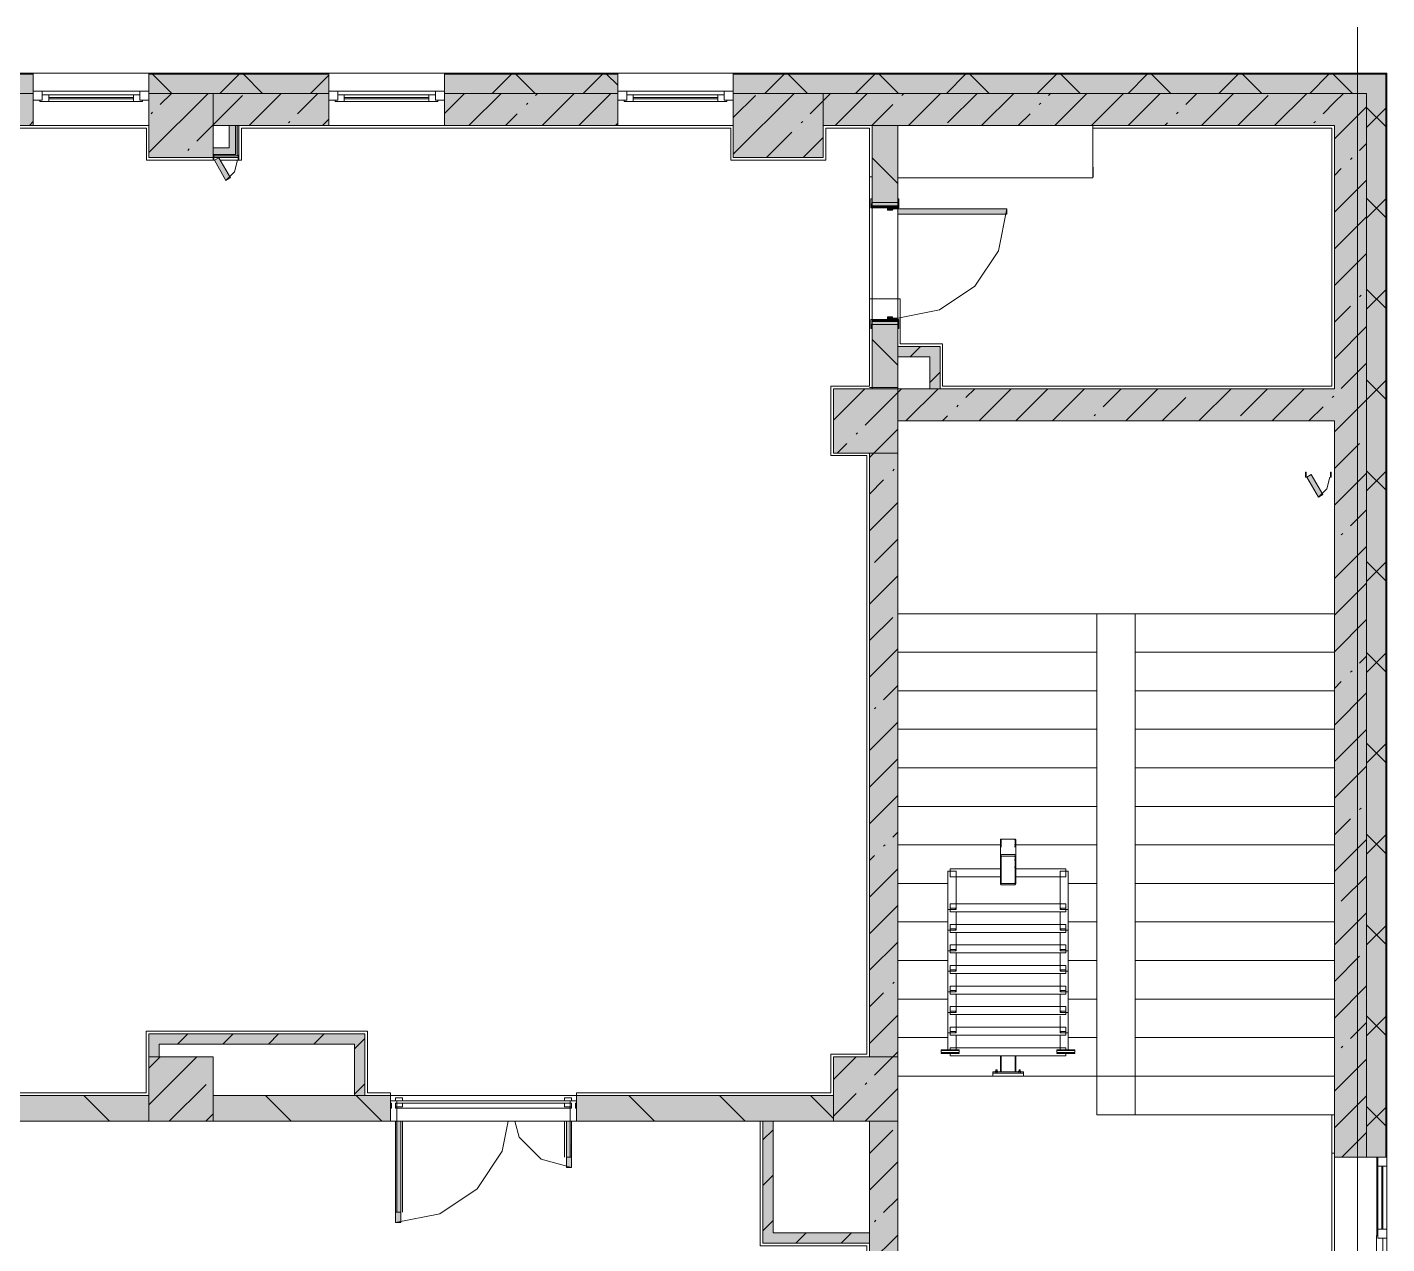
# Model space of a CAD drawing. Header units: millimetres. Extents: x -3817 to 677485, y -22715 to 103890.
# Drawn here: x 21433.9 to 21517.3, y -19505.9 to -19431.3 of the extents above; entities that cross this region are included whole.
import ezdxf

# ---------------------------------------------------------------- set-up
doc = ezdxf.new("R2010")
doc.units = ezdxf.units.MM
doc.layers.add('PDF _Геометрия', color=7, linetype='Continuous', true_color=0x1d1d1d)
doc.layers.add('PDF _Сплошная заливка', color=7, linetype='Continuous', true_color=0xffffff)

msp = doc.modelspace()

# ---------------------------------------------------------------- hatches: boundary and pattern name
at = {"layer": 'PDF _Сплошная заливка', "transparency": 33554559}
h = msp.add_hatch(color=256, dxfattribs=at)
h.paths.add_polyline_path([(21517.206, -19435.375), (21517.206, -19434.194), (21477.209, -19434.194), (21477.209, -19435.375), (21516.025, -19435.375)], flags=0)
h.paths.add_polyline_path([(21452.408, -19435.375), (21452.408, -19434.194), (21441.385, -19434.194), (21441.414, -19435.375), (21448.754, -19435.375)], flags=0)
h.paths.add_polyline_path([(21459.495, -19435.375), (21470.122, -19435.375), (21470.122, -19434.194), (21459.495, -19434.194)], flags=0)
h.paths.add_polyline_path([(21389.812, -19435.375), (21389.812, -19434.194), (21379.576, -19434.194), (21379.576, -19435.375)], flags=0)
h.paths.add_polyline_path([(21361.306, -19435.375), (21372.49, -19435.375), (21372.49, -19434.194), (21361.306, -19434.194)], flags=0)
h.paths.add_polyline_path([(21355.164, -19435.375), (21355.164, -19434.194), (21345.716, -19434.194), (21345.716, -19435.375)], flags=0)
h.paths.add_polyline_path([(21396.898, -19435.375), (21407.131, -19435.375), (21407.131, -19434.194), (21396.898, -19434.194), (21396.898, -19434.688)], flags=0)
h.paths.add_polyline_path([(21265.876, -19435.375), (21265.876, -19434.194), (21265.718, -19434.194), (21265.718, -19435.375)], flags=0)
h.paths.add_polyline_path([(21425.24, -19435.375), (21434.299, -19435.375), (21434.299, -19434.194), (21425.24, -19434.194)], flags=0)
h.paths.add_polyline_path([(21327.606, -19435.375), (21327.606, -19434.194), (21291.859, -19434.194), (21291.859, -19435.375), (21324.85, -19435.375)], flags=0)
h = msp.add_hatch(color=256, dxfattribs=at)
h.paths.add_polyline_path([(21446.897, -19437.343), (21452.408, -19437.343), (21452.408, -19435.375), (21445.322, -19435.375), (21445.322, -19437.343), (21446.798, -19437.343)], flags=0)
h.paths.add_polyline_path([(21434.299, -19437.343), (21434.299, -19435.375), (21425.24, -19435.375), (21425.24, -19437.343), (21434.073, -19437.343)], flags=0)
h.paths.add_polyline_path([(21484.215, -19437.343), (21484.215, -19435.375), (21482.719, -19435.375), (21482.719, -19437.343)], flags=0)
h.paths.add_polyline_path([(21463.435, -19437.343), (21470.122, -19437.343), (21470.122, -19435.375), (21459.495, -19435.375), (21459.495, -19437.343)], flags=0)
h.paths.add_polyline_path([(21345.716, -19437.343), (21355.164, -19437.343), (21355.164, -19435.375), (21345.716, -19435.375)], flags=0)
h.paths.add_polyline_path([(21389.812, -19437.343), (21389.812, -19435.375), (21379.576, -19435.375), (21379.576, -19437.343)], flags=0)
h.paths.add_polyline_path([(21398.67, -19437.343), (21400.044, -19437.343), (21400.044, -19435.375), (21396.898, -19435.375), (21396.898, -19437.343), (21398.572, -19437.343)], flags=0)
h.paths.add_polyline_path([(21372.49, -19437.343), (21372.49, -19435.375), (21367.132, -19435.375), (21367.132, -19437.343)], flags=0)
h.paths.add_polyline_path([(21406.544, -19437.343), (21407.131, -19437.343), (21407.131, -19435.375), (21405.556, -19435.375), (21405.556, -19437.343)], flags=0)
h.paths.add_polyline_path([(21327.606, -19437.343), (21327.606, -19435.375), (21324.85, -19435.375), (21324.85, -19437.343), (21327.567, -19437.343)], flags=0)
for points in [[(21485.457, -19437.343), (21514.056, -19437.343), (21514.056, -19435.375), (21484.215, -19435.375), (21484.215, -19437.343)], [(21446.7, -19439.115), (21446.798, -19439.09), (21446.798, -19437.343), (21446.7, -19437.343), (21446.7, -19439.09)], [(21489.254, -19451.516), (21489.884, -19451.516), (21489.884, -19450.886), (21487.285, -19450.886), (21487.285, -19451.516)], [(21514.056, -19455.453), (21514.056, -19453.485), (21487.285, -19453.485), (21487.285, -19455.453), (21507.478, -19455.453)], [(21454.613, -19493.641), (21454.613, -19493.011), (21442.011, -19493.011), (21442.011, -19493.641), (21453.983, -19493.641)], [(21453.983, -19496.79), (21454.613, -19496.79), (21454.613, -19493.641), (21453.983, -19493.641), (21453.983, -19496.321)]]:
    msp.add_hatch(color=256, dxfattribs=at).paths.add_polyline_path(points)
h = msp.add_hatch(color=256, dxfattribs=at)
h.paths.add_polyline_path([(21516.025, -19605.841), (21517.206, -19605.841), (21517.206, -19543.245), (21516.025, -19543.245), (21516.025, -19604.66)], flags=0)
h.paths.add_polyline_path([(21517.206, -19533.796), (21517.206, -19518.679), (21516.025, -19518.679), (21516.025, -19533.796)], flags=0)
h.paths.add_polyline_path([(21517.206, -19500.57), (21517.206, -19435.375), (21516.025, -19435.375), (21516.025, -19500.57)], flags=0)
at = {"layer": 'PDF _Сплошная заливка', "true_color": 0xe7e7e7, "transparency": 33554559}
msp.add_hatch(color=254, dxfattribs=at).paths.add_polyline_path([(21445.322, -19439.115), (21446.7, -19439.09), (21446.7, -19438.721), (21445.322, -19438.721), (21445.322, -19439.09)])
at = {"layer": 'PDF _Сплошная заливка', "true_color": 0xe2e2e2, "transparency": 33554559}
for points in [[(21492.797, -19442.776), (21493.978, -19442.776), (21493.978, -19442.461), (21487.285, -19442.461), (21487.285, -19442.776)], [(21466.975, -19501.199), (21467.29, -19501.199), (21467.211, -19498.365), (21466.975, -19498.365), (21466.975, -19500.727)]]:
    msp.add_hatch(color=254, dxfattribs=at).paths.add_polyline_path(points)
at = {"layer": 'PDF _Сплошная заливка', "transparency": 33554559}
h = msp.add_hatch(color=256, dxfattribs=at)
h.paths.add_polyline_path([(21485.553, -19522.144), (21487.285, -19522.144), (21487.285, -19518.837), (21485.553, -19518.837), (21485.553, -19521.986)], flags=0)
h.paths.add_polyline_path([(21486.892, -19507.42), (21487.285, -19507.42), (21487.285, -19498.365), (21485.553, -19498.365), (21485.553, -19507.42), (21486.656, -19507.42)], flags=0)
h.paths.add_polyline_path([(21485.648, -19494.428), (21487.285, -19494.428), (21487.285, -19457.421), (21485.553, -19457.421), (21485.553, -19494.428)], flags=0)
h = msp.add_hatch(color=256, dxfattribs=at)
h.paths.add_polyline_path([(21483.349, -19498.365), (21483.349, -19496.79), (21467.605, -19496.79), (21467.605, -19498.365), (21479.648, -19498.365)], flags=0)
h.paths.add_polyline_path([(21441.382, -19498.365), (21441.382, -19496.79), (21405.556, -19496.79), (21405.556, -19498.365), (21434.073, -19498.365)], flags=0)
h.paths.add_polyline_path([(21456.188, -19498.365), (21456.188, -19496.79), (21445.318, -19496.79), (21445.318, -19498.365), (21448.754, -19498.365)], flags=0)
h.paths.add_polyline_path([(21384.061, -19498.365), (21384.061, -19496.79), (21342.172, -19496.79), (21342.172, -19498.365), (21375.349, -19498.365)], flags=0)
h.paths.add_polyline_path([(21401.619, -19498.365), (21401.619, -19496.79), (21395.478, -19496.79), (21395.478, -19498.365)], flags=0)
h.paths.add_polyline_path([(21327.37, -19498.365), (21330.756, -19498.365), (21330.756, -19496.79), (21327.37, -19496.79)], flags=0)

# ---------------------------------------------------------------- linework, layer by layer
at = {"layer": 'PDF _Геометрия', "color": 253, "lineweight": 9, "true_color": 0xaaaaaa}
for points in [[(21515.473, -19618.882), (21515.473, -19525.301), (21515.473, -19524.901), (21515.473, -19431.319)], [(21407.134, -19438.737), (21407.134, -19437.501), (21441.228, -19437.501), (21441.228, -19439.469), (21445.414, -19439.469), (21441.228, -19439.469), (21441.228, -19437.501), (21407.134, -19437.501), (21407.134, -19439.328), (21405.998, -19439.328)], [(21467.605, -19497.578), (21467.605, -19496.633), (21483.191, -19496.633), (21483.191, -19494.271), (21485.396, -19494.271), (21485.396, -19457.579), (21483.191, -19457.579), (21483.191, -19453.327), (21485.553, -19453.327), (21485.553, -19437.501), (21482.876, -19437.501), (21482.876, -19439.469), (21477.051, -19439.469), (21477.051, -19437.501), (21447.054, -19437.501), (21447.054, -19439.469), (21445.76, -19439.469), (21447.054, -19439.469), (21447.054, -19437.501), (21477.051, -19437.501), (21477.051, -19439.469), (21482.876, -19439.469), (21482.876, -19437.501), (21485.553, -19437.501), (21485.553, -19440.493), (21485.711, -19440.493), (21485.553, -19440.493), (21485.553, -19447.973), (21487.443, -19447.973), (21487.443, -19450.729), (21490.041, -19450.729), (21490.041, -19453.327), (21513.899, -19453.327), (21513.899, -19437.501), (21499.253, -19437.501), (21513.899, -19437.501), (21513.899, -19453.327), (21490.041, -19453.327), (21490.041, -19450.729), (21487.443, -19450.729), (21487.443, -19447.973), (21487.285, -19447.973)], [(21499.253, -19437.343), (21499.253, -19440.556), (21499.253, -19437.343), (21487.285, -19437.343), (21487.285, -19440.556), (21499.253, -19440.556), (21487.285, -19440.556)], [(21456.188, -19496.79), (21456.188, -19496.625), (21454.778, -19496.625), (21454.778, -19492.845), (21441.216, -19492.845), (21441.216, -19496.625), (21405.714, -19496.625), (21405.714, -19439.464), (21405.714, -19496.625), (21441.216, -19496.625), (21441.216, -19492.845), (21454.778, -19492.845), (21454.778, -19496.625), (21456.188, -19496.625), (21456.188, -19497.578)], [(21446.818, -19439.477), (21446.628, -19440.186), (21446.109, -19440.705)], [(21487.285, -19449.154), (21489.847, -19448.645), (21492.018, -19447.194), (21493.469, -19445.023), (21493.978, -19442.461)], [(21485.711, -19447.973), (21485.553, -19447.973), (21485.553, -19453.327), (21483.191, -19453.327), (21483.191, -19457.579), (21485.396, -19457.579), (21485.396, -19494.271), (21483.191, -19494.271), (21483.191, -19496.633), (21467.605, -19496.633)], [(21487.285, -19453.485), (21489.254, -19453.485)], [(21489.884, -19453.485), (21514.056, -19453.485)], [(21513.781, -19458.898), (21513.591, -19459.606), (21513.072, -19460.125)], [(21487.285, -19495.609), (21493.108, -19495.609)], [(21494.997, -19495.609), (21499.49, -19495.609), (21487.285, -19495.609), (21487.285, -19506.987)], [(21513.891, -19500.333), (21514.056, -19500.333), (21513.891, -19500.333), (21513.891, -19497.971), (21501.852, -19497.971), (21501.852, -19495.609), (21494.997, -19495.609), (21501.852, -19495.609)], [(21513.891, -19520.411), (21513.891, -19497.971), (21499.49, -19497.971), (21499.49, -19495.609)], [(21456.503, -19497.129), (21456.503, -19496.948), (21456.936, -19496.948), (21456.936, -19497.129)], [(21456.936, -19497.263), (21456.936, -19497.499), (21456.503, -19497.499), (21456.503, -19497.263)], [(21467.29, -19497.129), (21467.29, -19496.948), (21466.857, -19496.948), (21466.857, -19497.129)], [(21466.857, -19497.263), (21466.857, -19497.499), (21467.29, -19497.499), (21467.29, -19497.263)], [(21456.188, -19498.365), (21456.503, -19498.365), (21395.163, -19498.365), (21395.163, -19501.199), (21393.312, -19500.704), (21391.958, -19499.349), (21391.694, -19498.365)], [(21456.503, -19498.365), (21456.503, -19504.585), (21456.818, -19504.585), (21456.818, -19498.365), (21466.975, -19498.365), (21456.818, -19498.365), (21456.818, -19504.585), (21456.503, -19504.585), (21456.503, -19498.365), (21456.503, -19504.585), (21459.214, -19504.046), (21461.513, -19502.51), (21463.05, -19500.211), (21463.417, -19498.365)], [(21456.581, -19503.955), (21456.581, -19498.365)], [(21456.928, -19503.955), (21456.928, -19498.365)], [(21467.29, -19498.365), (21467.29, -19501.199), (21465.439, -19500.704), (21464.085, -19499.349), (21463.821, -19498.365)], [(21466.864, -19500.57), (21466.864, -19498.365)], [(21467.211, -19500.57), (21467.211, -19498.365)], [(21478.861, -19498.365), (21478.861, -19506.002), (21485.396, -19506.002), (21485.396, -19507.42), (21485.49, -19507.42), (21485.396, -19507.42), (21485.396, -19506.002), (21478.861, -19506.002), (21478.861, -19498.365), (21467.29, -19498.365), (21467.605, -19498.365)], [(21467.29, -19500.57), (21466.975, -19500.57)], [(21516.647, -19518.679), (21516.647, -19518.27), (21516.647, -19518.679), (21514.056, -19518.679), (21514.056, -19500.57), (21516.647, -19500.57), (21516.647, -19505.388), (21516.647, -19500.57)], [(21514.056, -19518.679), (21514.056, -19500.57)], [(21456.503, -19503.955), (21456.818, -19503.955)]]:
    msp.add_lwpolyline(points, dxfattribs=at)
at = {"layer": 'PDF _Геометрия', "color": 7, "lineweight": 9}
for points in [[(21407.131, -19439.226), (21407.131, -19439.328), (21405.998, -19439.328), (21407.134, -19439.328), (21407.134, -19439.229), (21407.134, -19438.737), (21407.134, -19437.343), (21407.131, -19437.343), (21425.24, -19437.343), (21425.24, -19435.375), (21425.24, -19434.131), (21434.299, -19434.131), (21434.299, -19435.375), (21425.24, -19435.375), (21425.24, -19434.131), (21407.131, -19434.131)], [(21441.385, -19437.343), (21434.299, -19437.343), (21434.299, -19435.375), (21425.24, -19435.375), (21425.24, -19437.343), (21434.299, -19437.343), (21434.299, -19435.375), (21434.299, -19434.131), (21430.362, -19434.131)], [(21434.299, -19434.17), (21425.24, -19434.17)], [(21434.299, -19434.194), (21425.24, -19434.194)], [(21434.299, -19434.131), (21441.385, -19434.131)], [(21457.133, -19434.131), (21459.495, -19434.131), (21459.495, -19435.375), (21459.495, -19437.343), (21452.408, -19437.343), (21452.408, -19435.375), (21441.414, -19435.375), (21452.408, -19435.375), (21452.408, -19434.131), (21441.385, -19434.131), (21441.385, -19435.375), (21441.385, -19437.343), (21441.385, -19435.375), (21441.385, -19434.131), (21436.661, -19434.131)], [(21452.408, -19434.17), (21441.385, -19434.17)], [(21452.408, -19434.194), (21441.385, -19434.194)], [(21442.789, -19435.375), (21441.608, -19434.194)], [(21445.322, -19437.343), (21446.306, -19437.343), (21446.306, -19438.721), (21445.322, -19438.721), (21445.322, -19439.312), (21446.897, -19439.312), (21446.897, -19439.213), (21446.897, -19438.721), (21446.897, -19437.343), (21452.408, -19437.343), (21452.408, -19435.375), (21452.408, -19434.131), (21454.77, -19434.131)], [(21445.73, -19435.375), (21446.911, -19434.194)], [(21448.356, -19435.375), (21447.175, -19434.194)], [(21451.298, -19435.375), (21452.408, -19434.264)], [(21452.408, -19434.131), (21459.495, -19434.131)], [(21472.484, -19434.131), (21470.122, -19434.131), (21470.122, -19435.375), (21470.122, -19437.343), (21459.495, -19437.343), (21459.495, -19435.375), (21470.122, -19435.375), (21470.122, -19437.343), (21477.207, -19437.343)], [(21470.122, -19434.17), (21459.495, -19434.17)], [(21470.122, -19434.194), (21459.495, -19434.194)], [(21462.433, -19435.375), (21463.614, -19434.194)], [(21465.059, -19435.375), (21463.878, -19434.194)], [(21468.001, -19435.375), (21469.182, -19434.194)], [(21470.122, -19434.871), (21469.445, -19434.194)], [(21470.122, -19434.131), (21477.209, -19434.131)], [(21489.254, -19453.485), (21487.285, -19453.485), (21487.285, -19455.453), (21514.056, -19455.453), (21514.056, -19500.57), (21516.025, -19500.57), (21517.269, -19500.57), (21517.269, -19435.375), (21517.269, -19434.17), (21517.269, -19434.131), (21477.209, -19434.131), (21477.209, -19435.375), (21477.209, -19434.131), (21474.847, -19434.131)], [(21517.229, -19500.57), (21517.229, -19435.375), (21517.229, -19434.194), (21517.229, -19434.17), (21477.209, -19434.17)], [(21516.647, -19500.57), (21517.206, -19500.57), (21517.206, -19435.375), (21517.206, -19434.194), (21477.209, -19434.194)], [(21479.136, -19435.375), (21480.317, -19434.194)], [(21481.762, -19435.375), (21480.581, -19434.194)], [(21484.703, -19435.375), (21485.884, -19434.194)], [(21487.329, -19435.375), (21486.148, -19434.194)], [(21490.271, -19435.375), (21491.452, -19434.194)], [(21492.897, -19435.375), (21491.716, -19434.194)], [(21495.838, -19435.375), (21497.019, -19434.194)], [(21498.464, -19435.375), (21497.283, -19434.194)], [(21501.406, -19435.375), (21502.587, -19434.194)], [(21504.032, -19435.375), (21502.851, -19434.194)], [(21506.974, -19435.375), (21508.155, -19434.194)], [(21509.6, -19435.375), (21508.419, -19434.194)], [(21512.541, -19435.375), (21513.722, -19434.194)], [(21515.167, -19435.375), (21513.986, -19434.194)], [(21441.385, -19435.233), (21434.299, -19435.233)], [(21434.299, -19435.784), (21434.85, -19435.784)], [(21440.991, -19435.863), (21434.692, -19435.863)], [(21435.244, -19435.863), (21435.244, -19435.469)], [(21435.244, -19435.627), (21440.44, -19435.627)], [(21440.44, -19435.706), (21435.244, -19435.706)], [(21440.44, -19435.863), (21440.44, -19435.469)], [(21440.834, -19435.784), (21441.385, -19435.784)], [(21441.385, -19439), (21445.01, -19435.375)], [(21442.08, -19436.06), (21442.765, -19435.375)], [(21444.325, -19438.305), (21445.322, -19437.308), (21447.131, -19435.499)], [(21447.532, -19437.343), (21449.5, -19435.375)], [(21450.499, -19436.622), (21451.745, -19435.375)], [(21459.495, -19435.233), (21452.408, -19435.233)], [(21452.408, -19435.784), (21452.959, -19435.784)], [(21459.101, -19435.863), (21452.802, -19435.863)], [(21453.353, -19435.863), (21453.353, -19435.469)], [(21453.353, -19435.627), (21458.55, -19435.627)], [(21458.55, -19435.706), (21453.353, -19435.706)], [(21458.55, -19435.863), (21458.55, -19435.469)], [(21458.944, -19435.784), (21459.495, -19435.784)], [(21459.495, -19436.606), (21460.725, -19435.375)], [(21461.002, -19437.343), (21462.97, -19435.375)], [(21464.53, -19436.06), (21464.623, -19435.967)], [(21465.091, -19435.499), (21465.215, -19435.375)], [(21465.492, -19437.343), (21467.46, -19435.375)], [(21467.737, -19437.343), (21469.705, -19435.375)], [(21477.209, -19435.233), (21470.122, -19435.233)], [(21470.122, -19435.784), (21470.674, -19435.784)], [(21476.815, -19435.863), (21470.516, -19435.863)], [(21471.067, -19435.863), (21471.067, -19435.469)], [(21471.067, -19435.627), (21476.264, -19435.627)], [(21476.264, -19435.706), (21471.067, -19435.706)], [(21476.264, -19435.863), (21476.264, -19435.469)], [(21476.658, -19435.784), (21477.207, -19435.784)], [(21477.207, -19439.098), (21480.93, -19435.375)], [(21477.207, -19436.853), (21478.561, -19435.499)], [(21481.928, -19436.622), (21482.719, -19435.831), (21483.175, -19435.375)], [(21483.452, -19437.343), (21484.215, -19436.58), (21485.42, -19435.375)], [(21487.541, -19435.499), (21487.634, -19435.406)], [(21487.942, -19437.343), (21489.91, -19435.375)], [(21490.347, -19437.183), (21492.155, -19435.375)], [(21492.432, -19437.343), (21494.4, -19435.375)], [(21495.96, -19436.06), (21496.053, -19435.967)], [(21496.521, -19435.499), (21496.645, -19435.375)], [(21496.922, -19437.343), (21498.89, -19435.375)], [(21499.167, -19437.343), (21501.135, -19435.375)], [(21501.412, -19437.343), (21503.38, -19435.375)], [(21504.94, -19436.06), (21505.625, -19435.375)], [(21505.901, -19437.343), (21507.87, -19435.375)], [(21508.146, -19437.343), (21509.991, -19435.499)], [(21510.391, -19437.343), (21512.36, -19435.375)], [(21513.358, -19436.622), (21514.056, -19435.924), (21514.605, -19435.375)], [(21441.519, -19436.622), (21441.612, -19436.528)], [(21463.247, -19437.343), (21463.969, -19436.622)], [(21485.697, -19437.343), (21486.98, -19436.06)], [(21494.677, -19437.343), (21495.398, -19436.622)], [(21504.378, -19436.622), (21504.472, -19436.528)], [(21514.056, -19438.169), (21516.025, -19436.2)], [(21517.206, -19437.413), (21516.025, -19436.232)], [(21516.025, -19437.459), (21517.206, -19436.278)], [(21434.062, -19437.343), (21434.299, -19437.107)], [(21446.897, -19437.343), (21446.798, -19437.343), (21446.798, -19438.721), (21446.798, -19439.115), (21446.798, -19439.213), (21445.322, -19439.213)], [(21446.798, -19437.343), (21446.7, -19437.343), (21446.7, -19438.721), (21446.7, -19439.115), (21445.322, -19439.115)], [(21446.7, -19437.343), (21446.306, -19437.343)], [(21449.937, -19437.183), (21450.031, -19437.089)], [(21452.022, -19437.343), (21452.408, -19436.957)], [(21469.982, -19437.343), (21470.122, -19437.203)], [(21481.367, -19437.183), (21481.461, -19437.089)], [(21482.719, -19437.343), (21484.215, -19437.343), (21485.711, -19437.343)], [(21487.285, -19441.831), (21487.285, -19437.343), (21485.711, -19437.343), (21485.711, -19441.831)], [(21487.285, -19437.343), (21514.056, -19437.343), (21514.056, -19453.485), (21489.884, -19453.485)], [(21499.253, -19439.902), (21499.253, -19437.343), (21499.253, -19439.902)], [(21503.657, -19437.343), (21503.817, -19437.183)], [(21512.797, -19437.183), (21512.89, -19437.089)], [(21479.238, -19439.312), (21480.806, -19437.744)], [(21481.483, -19439.312), (21482.719, -19438.076)], [(21515.603, -19438.867), (21516.025, -19438.445)], [(21443.764, -19438.867), (21443.857, -19438.773)], [(21487.285, -19440.899), (21485.711, -19439.324)], [(21515.042, -19439.428), (21515.135, -19439.334)], [(21499.268, -19440.493), (21499.268, -19439.902), (21499.268, -19440.493)], [(21514.056, -19440.414), (21514.481, -19439.989)], [(21514.056, -19442.659), (21516.025, -19440.69)], [(21517.206, -19442.981), (21516.025, -19441.8)], [(21516.025, -19443.027), (21517.206, -19441.846)], [(21485.711, -19442.068), (21487.285, -19442.068)], [(21485.711, -19449.233), (21485.711, -19442.383)], [(21487.285, -19442.776), (21487.285, -19449.233)], [(21514.056, -19444.904), (21516.025, -19442.935)], [(21514.056, -19447.149), (21516.025, -19445.18)], [(21517.206, -19448.549), (21516.025, -19447.368)], [(21516.025, -19448.594), (21517.206, -19447.413)], [(21514.056, -19449.394), (21515.042, -19448.408)], [(21515.603, -19447.846), (21515.697, -19447.753)], [(21487.285, -19449.548), (21485.711, -19449.548)], [(21485.711, -19449.784), (21485.711, -19453.485), (21487.285, -19453.485), (21487.285, -19451.516), (21489.254, -19451.516), (21489.254, -19453.485), (21489.884, -19453.485), (21489.884, -19451.516), (21489.884, -19450.886), (21487.285, -19450.886), (21487.285, -19449.784)], [(21514.056, -19451.639), (21516.025, -19449.67)], [(21487.285, -19452.034), (21485.711, -19450.459)], [(21487.285, -19450.886), (21487.285, -19451.516)], [(21488.049, -19451.516), (21488.679, -19450.886)], [(21489.254, -19453.095), (21489.884, -19452.465)], [(21514.481, -19453.459), (21516.025, -19451.915)], [(21483.349, -19455.406), (21485.27, -19453.485)], [(21485.296, -19455.704), (21487.285, -19453.715), (21487.515, -19453.485)], [(21487.285, -19506.987), (21487.285, -19453.406), (21485.553, -19453.406)], [(21487.792, -19455.453), (21489.76, -19453.485)], [(21491.47, -19454.02), (21492.005, -19453.485)], [(21492.282, -19455.453), (21494.25, -19453.485)], [(21494.527, -19455.453), (21496.495, -19453.485)], [(21496.772, -19455.453), (21498.74, -19453.485)], [(21499.888, -19454.581), (21500.985, -19453.485)], [(21501.262, -19455.453), (21503.23, -19453.485)], [(21505.752, -19455.453), (21507.72, -19453.485)], [(21508.307, -19455.143), (21509.965, -19453.485)], [(21510.242, -19455.453), (21512.21, -19453.485)], [(21517.206, -19454.116), (21516.025, -19452.935)], [(21516.025, -19454.162), (21517.206, -19452.981)], [(21503.507, -19455.453), (21504.94, -19454.02)], [(21513.92, -19454.02), (21514.013, -19453.927)], [(21514.056, -19456.129), (21516.025, -19454.16)], [(21490.037, -19455.453), (21490.347, -19455.143)], [(21490.908, -19454.581), (21491.002, -19454.488)], [(21499.327, -19455.143), (21499.42, -19455.049)], [(21512.487, -19455.453), (21513.358, -19454.581)], [(21485.553, -19457.692), (21485.824, -19457.421), (21487.285, -19455.96)], [(21499.49, -19495.609), (21494.997, -19495.609), (21499.49, -19495.609), (21499.49, -19493.247), (21499.49, -19490.885), (21499.49, -19488.523), (21499.49, -19486.161), (21499.49, -19483.798), (21499.49, -19481.436), (21499.49, -19479.074), (21499.49, -19476.712), (21499.49, -19474.35), (21499.49, -19471.988), (21499.49, -19469.626), (21499.49, -19467.264), (21501.852, -19467.264), (21514.056, -19467.264), (21514.056, -19455.453), (21487.285, -19455.453), (21487.285, -19467.264), (21499.49, -19467.264), (21487.285, -19467.264), (21487.285, -19469.626), (21487.285, -19471.988), (21487.285, -19474.35), (21487.285, -19476.712), (21487.285, -19479.074), (21487.285, -19481.436), (21487.285, -19483.798), (21487.285, -19486.161), (21487.285, -19488.523), (21487.285, -19490.885), (21487.285, -19493.247), (21490.369, -19493.247), (21487.285, -19493.247)], [(21483.579, -19457.421), (21484.173, -19456.826)], [(21484.735, -19456.265), (21484.828, -19456.172)], [(21514.056, -19458.374), (21515.603, -19456.826)], [(21485.553, -19457.421), (21485.553, -19494.428)], [(21487.285, -19457.421), (21487.285, -19461.839)], [(21486.98, -19458.51), (21487.073, -19458.417)], [(21517.206, -19459.684), (21516.025, -19458.503)], [(21485.553, -19459.937), (21486.418, -19459.071)], [(21514.056, -19460.619), (21516.025, -19458.65)], [(21516.025, -19459.729), (21517.206, -19458.548)], [(21485.553, -19462.182), (21487.285, -19460.449)], [(21515.042, -19461.878), (21516.025, -19460.895)], [(21485.857, -19464.123), (21487.285, -19462.694)], [(21514.481, -19462.439), (21514.574, -19462.346)], [(21514.056, -19465.109), (21516.025, -19463.14)], [(21487.285, -19464.201), (21487.285, -19468.138)], [(21517.206, -19465.251), (21516.025, -19464.07)], [(21516.025, -19465.297), (21517.206, -19464.116)], [(21485.553, -19466.672), (21487.285, -19464.939)], [(21514.056, -19467.354), (21516.025, -19465.385)], [(21485.553, -19468.917), (21486.98, -19467.49)], [(21514.056, -19469.598), (21516.025, -19467.63)], [(21485.553, -19471.162), (21487.285, -19469.429)], [(21515.603, -19470.296), (21516.025, -19469.875)], [(21517.206, -19470.819), (21516.025, -19469.638)], [(21516.025, -19470.865), (21517.206, -19469.684)], [(21487.285, -19470.5), (21487.285, -19474.437)], [(21515.042, -19470.858), (21515.135, -19470.764)], [(21486.418, -19472.541), (21487.285, -19471.674)], [(21514.056, -19471.843), (21514.481, -19471.419)], [(21514.056, -19474.088), (21516.025, -19472.12)], [(21485.857, -19473.103), (21485.951, -19473.009)], [(21485.553, -19475.652), (21487.285, -19473.919)], [(21514.056, -19476.333), (21516.025, -19474.365)], [(21517.206, -19476.386), (21516.025, -19475.205)], [(21516.025, -19476.432), (21517.206, -19475.251)], [(21485.553, -19477.897), (21487.285, -19476.164)], [(21487.285, -19476.799), (21487.285, -19480.736)], [(21514.056, -19478.578), (21516.025, -19476.61)], [(21485.553, -19480.142), (21487.285, -19478.409)], [(21515.603, -19479.276), (21515.697, -19479.183)], [(21514.056, -19480.823), (21515.042, -19479.838)], [(21486.98, -19480.96), (21487.285, -19480.654)], [(21517.206, -19481.954), (21516.025, -19480.773)], [(21516.025, -19482), (21517.206, -19480.819)], [(21486.418, -19481.521), (21486.512, -19481.428)], [(21493.651, -19481.563), (21493.633, -19481.561), (21493.615, -19481.558), (21493.601, -19481.552), (21493.59, -19481.545), (21493.582, -19481.536), (21493.58, -19481.527), (21493.58, -19481.117), (21493.582, -19481.108), (21493.59, -19481.099), (21493.601, -19481.092), (21493.615, -19481.086), (21493.633, -19481.082), (21493.651, -19481.081), (21494.454, -19481.081), (21494.472, -19481.082), (21494.489, -19481.086), (21494.504, -19481.092), (21494.515, -19481.099), (21494.522, -19481.108), (21494.525, -19481.117), (21494.525, -19481.527), (21494.522, -19481.536), (21494.515, -19481.545), (21494.504, -19481.552), (21494.489, -19481.558), (21494.472, -19481.561), (21494.454, -19481.563)], [(21493.58, -19481.117), (21493.58, -19482.172), (21493.58, -19483.748), (21493.581, -19483.775), (21493.585, -19483.801), (21493.592, -19483.825), (21493.601, -19483.846), (21493.612, -19483.863), (21493.624, -19483.876), (21493.637, -19483.884), (21493.651, -19483.887), (21494.454, -19483.887), (21494.468, -19483.884), (21494.481, -19483.876), (21494.493, -19483.863), (21494.504, -19483.846), (21494.513, -19483.825), (21494.519, -19483.801), (21494.523, -19483.775), (21494.525, -19483.748), (21494.525, -19482.172), (21494.525, -19481.117)], [(21493.651, -19481.105), (21493.645, -19481.105), (21493.639, -19481.107), (21493.634, -19481.109), (21493.63, -19481.111), (21493.628, -19481.114), (21493.627, -19481.117), (21493.627, -19481.527), (21493.628, -19481.53), (21493.63, -19481.533), (21493.634, -19481.535), (21493.639, -19481.537), (21493.645, -19481.538), (21493.651, -19481.539)], [(21494.454, -19481.539), (21494.46, -19481.538), (21494.466, -19481.537), (21494.471, -19481.535), (21494.474, -19481.533), (21494.477, -19481.53), (21494.478, -19481.527), (21494.478, -19481.117), (21494.477, -19481.114), (21494.474, -19481.111), (21494.471, -19481.109), (21494.466, -19481.107), (21494.46, -19481.105), (21494.454, -19481.105)], [(21514.056, -19483.068), (21516.025, -19481.1)], [(21485.553, -19482.387), (21485.857, -19482.083)], [(21493.58, -19482.786), (21493.58, -19482.377), (21493.58, -19482.899), (21490.509, -19482.899), (21490.509, -19483.395), (21493.58, -19483.395), (21490.865, -19483.395), (21490.865, -19485.045), (21497.24, -19485.045), (21497.24, -19483.395), (21494.525, -19483.395), (21497.596, -19483.395), (21497.596, -19482.899)], [(21493.58, -19482.172), (21493.581, -19482.145), (21493.585, -19482.119), (21493.592, -19482.095), (21493.601, -19482.074), (21493.612, -19482.057), (21493.624, -19482.044), (21493.637, -19482.036), (21493.651, -19482.033), (21494.454, -19482.033), (21494.468, -19482.036), (21494.481, -19482.044), (21494.493, -19482.057), (21494.504, -19482.074), (21494.513, -19482.095), (21494.519, -19482.119), (21494.523, -19482.145), (21494.525, -19482.172)], [(21493.651, -19482.365), (21493.645, -19482.365), (21493.639, -19482.367), (21493.634, -19482.368), (21493.63, -19482.371), (21493.628, -19482.374), (21493.627, -19482.377), (21493.627, -19482.786), (21493.628, -19482.789), (21493.63, -19482.792), (21493.634, -19482.795), (21493.639, -19482.797), (21493.645, -19482.798), (21493.651, -19482.798)], [(21493.633, -19482.342), (21493.651, -19482.341)], [(21494.454, -19482.341), (21494.472, -19482.342)], [(21494.454, -19482.798), (21494.46, -19482.798), (21494.466, -19482.797), (21494.471, -19482.795), (21494.474, -19482.792), (21494.477, -19482.789), (21494.478, -19482.786), (21494.478, -19482.377), (21494.477, -19482.374), (21494.474, -19482.371), (21494.471, -19482.368), (21494.466, -19482.367), (21494.46, -19482.365), (21494.454, -19482.365)], [(21494.525, -19482.899), (21494.525, -19482.377), (21494.525, -19482.786)], [(21485.553, -19484.632), (21487.285, -19482.899)], [(21487.285, -19483.098), (21487.285, -19487.516)], [(21490.369, -19483.039), (21490.865, -19483.039), (21490.865, -19485.401), (21490.369, -19485.401), (21490.369, -19483.039), (21490.369, -19485.401)], [(21490.509, -19482.946), (21490.509, -19483.039), (21490.416, -19483.039)], [(21493.58, -19482.899), (21490.509, -19482.899)], [(21493.651, -19482.823), (21493.633, -19482.821)], [(21494.472, -19482.821), (21494.454, -19482.823)], [(21494.525, -19482.899), (21497.596, -19482.899), (21494.525, -19482.899)], [(21497.736, -19485.401), (21497.24, -19485.401), (21497.24, -19483.039), (21497.736, -19483.039), (21497.736, -19485.401), (21497.736, -19483.114)], [(21497.689, -19483.039), (21497.596, -19483.039), (21497.596, -19482.946)], [(21514.481, -19484.889), (21516.025, -19483.345)], [(21497.736, -19486.661), (21497.24, -19486.661), (21497.24, -19485.541), (21497.24, -19486.305), (21490.865, -19486.305), (21490.865, -19485.541), (21490.865, -19486.661), (21490.369, -19486.661), (21490.369, -19484.299), (21490.369, -19486.661)], [(21497.736, -19484.299), (21497.736, -19486.661), (21497.736, -19484.299)], [(21485.553, -19486.877), (21487.285, -19485.144)], [(21490.509, -19485.541), (21490.509, -19485.045), (21497.596, -19485.045), (21497.596, -19485.541), (21490.509, -19485.541), (21497.596, -19485.541)], [(21490.865, -19487.516), (21490.865, -19486.801), (21490.865, -19487.921), (21490.369, -19487.921), (21490.369, -19485.559), (21490.369, -19487.921)], [(21490.416, -19485.401), (21490.509, -19485.401), (21490.509, -19485.494)], [(21497.596, -19485.494), (21497.596, -19485.401), (21497.689, -19485.401)], [(21497.736, -19485.559), (21497.736, -19487.921), (21497.736, -19485.559)], [(21514.056, -19487.558), (21516.025, -19485.59)], [(21497.736, -19489.18), (21497.24, -19489.18), (21497.24, -19488.061), (21497.24, -19488.824), (21490.865, -19488.824), (21490.865, -19488.061), (21490.865, -19489.18), (21490.369, -19489.18), (21490.369, -19486.818), (21490.369, -19489.18)], [(21490.416, -19486.661), (21490.509, -19486.661), (21490.509, -19486.754)], [(21490.509, -19486.801), (21490.509, -19486.305), (21497.596, -19486.305), (21497.596, -19486.801), (21490.509, -19486.801), (21497.596, -19486.801)], [(21497.736, -19487.921), (21497.24, -19487.921), (21497.24, -19486.801), (21497.24, -19487.516)], [(21497.596, -19486.754), (21497.596, -19486.661), (21497.689, -19486.661)], [(21497.736, -19486.818), (21497.736, -19489.18), (21497.736, -19486.818)], [(21517.206, -19487.522), (21516.025, -19486.341)], [(21516.025, -19487.567), (21517.206, -19486.386)], [(21485.553, -19489.122), (21487.285, -19487.389)], [(21490.509, -19488.061), (21490.509, -19487.565), (21497.596, -19487.565), (21497.596, -19488.061), (21490.509, -19488.061), (21497.596, -19488.061)], [(21490.865, -19487.565), (21497.24, -19487.565)], [(21497.736, -19490.44), (21497.24, -19490.44), (21497.24, -19489.321), (21497.24, -19490.084), (21490.865, -19490.084), (21490.865, -19489.321), (21490.865, -19490.44), (21490.369, -19490.44), (21490.369, -19488.078), (21490.369, -19490.44)], [(21490.416, -19487.921), (21490.509, -19487.921), (21490.509, -19488.013)], [(21497.596, -19488.013), (21497.596, -19487.921), (21497.689, -19487.921)], [(21497.736, -19488.078), (21497.736, -19490.44), (21497.736, -19488.078)], [(21514.056, -19489.803), (21515.603, -19488.256)], [(21497.736, -19491.7), (21497.24, -19491.7), (21497.24, -19490.58), (21497.24, -19491.344), (21490.865, -19491.344), (21490.865, -19490.58), (21490.865, -19491.7), (21490.369, -19491.7), (21490.369, -19489.338), (21490.369, -19491.7)], [(21490.416, -19489.18), (21490.509, -19489.18), (21490.509, -19489.273)], [(21490.509, -19489.321), (21490.509, -19488.824), (21497.596, -19488.824), (21497.596, -19489.321), (21490.509, -19489.321), (21497.596, -19489.321)], [(21497.596, -19489.273), (21497.596, -19489.18), (21497.689, -19489.18)], [(21497.736, -19489.338), (21497.736, -19491.7), (21497.736, -19489.338)], [(21486.98, -19489.94), (21487.073, -19489.847)], [(21490.509, -19490.58), (21490.509, -19490.084), (21497.596, -19490.084), (21497.596, -19490.58), (21490.509, -19490.58), (21497.596, -19490.58)], [(21514.056, -19492.048), (21516.025, -19490.08)], [(21485.553, -19491.367), (21486.418, -19490.501)], [(21497.736, -19492.96), (21497.24, -19492.96), (21497.24, -19491.918), (21497.24, -19492.604), (21490.865, -19492.604), (21490.865, -19491.84), (21490.865, -19492.96), (21490.369, -19492.96), (21490.369, -19490.598), (21490.369, -19492.96)], [(21490.416, -19490.44), (21490.509, -19490.44), (21490.509, -19490.533)], [(21497.596, -19490.533), (21497.596, -19490.44), (21497.689, -19490.44)], [(21497.736, -19490.598), (21497.736, -19492.96), (21497.736, -19490.598)], [(21490.369, -19494.001), (21490.369, -19491.858), (21490.369, -19494.001)], [(21490.416, -19491.7), (21490.509, -19491.7), (21490.509, -19491.793)], [(21490.509, -19491.84), (21490.509, -19491.344), (21497.596, -19491.344), (21497.596, -19491.84), (21490.509, -19491.84), (21497.596, -19491.84)], [(21497.596, -19491.793), (21497.596, -19491.7), (21497.689, -19491.7)], [(21485.553, -19493.612), (21487.285, -19491.879)], [(21490.509, -19493.1), (21490.509, -19492.604), (21497.596, -19492.604), (21497.596, -19493.1), (21490.509, -19493.1), (21497.596, -19493.1)], [(21497.736, -19491.918), (21497.736, -19494.001), (21497.736, -19491.918)], [(21515.042, -19493.307), (21516.025, -19492.325)], [(21517.206, -19493.089), (21516.025, -19491.908)], [(21516.025, -19493.135), (21517.206, -19491.954)], [(21443.14, -19493.641), (21443.77, -19493.011)], [(21445.924, -19493.641), (21446.554, -19493.011)], [(21448.708, -19493.641), (21449.338, -19493.011)], [(21451.492, -19493.641), (21452.122, -19493.011)], [(21453.983, -19493.933), (21454.276, -19493.641), (21454.613, -19493.303)], [(21490.416, -19492.96), (21490.509, -19492.96), (21490.509, -19493.053)], [(21490.865, -19494.001), (21490.865, -19493.1), (21490.865, -19493.864), (21497.24, -19493.864), (21497.24, -19493.1), (21497.24, -19494.001)], [(21497.596, -19493.053), (21497.596, -19492.96), (21497.689, -19492.96)], [(21485.857, -19495.552), (21486.982, -19494.428), (21487.285, -19494.124)], [(21491.06, -19494.028), (21491.06, -19494.161), (21489.958, -19494.161), (21489.958, -19494.028)], [(21490.509, -19494.312), (21490.509, -19494.22), (21489.958, -19494.22), (21489.958, -19494.196), (21490.369, -19494.196)], [(21490.865, -19494.22), (21490.369, -19494.22)], [(21490.416, -19494.22), (21490.509, -19494.22)], [(21490.509, -19494.001), (21490.509, -19493.864), (21497.596, -19493.864), (21497.596, -19494.001)], [(21490.509, -19494.36), (21490.509, -19494.161)], [(21497.596, -19494.161), (21497.596, -19494.36), (21490.509, -19494.36), (21497.596, -19494.36)], [(21493.58, -19494.36), (21493.58, -19495.341)], [(21493.627, -19494.36), (21493.627, -19495.341)], [(21494.478, -19494.36), (21494.478, -19495.341)], [(21494.525, -19495.341), (21494.525, -19494.36)], [(21498.147, -19494.028), (21498.147, -19494.161), (21497.044, -19494.161), (21497.044, -19494.028)], [(21497.736, -19494.22), (21497.24, -19494.22)], [(21497.736, -19494.196), (21498.147, -19494.196), (21498.147, -19494.22), (21497.596, -19494.22), (21497.596, -19494.312)], [(21497.596, -19494.22), (21497.689, -19494.22)], [(21514.481, -19493.869), (21514.574, -19493.775)], [(21441.382, -19497.373), (21444.327, -19494.428)], [(21441.382, -19495.128), (21442.082, -19494.428)], [(21483.349, -19495.816), (21484.737, -19494.428)], [(21514.056, -19496.538), (21516.025, -19494.57)], [(21485.296, -19496.114), (21485.389, -19496.02)], [(21493.108, -19495.514), (21493.108, -19495.609), (21493.108, -19495.341), (21494.997, -19495.341), (21494.997, -19495.609), (21494.997, -19495.514)], [(21493.108, -19495.42), (21494.997, -19495.42)], [(21493.281, -19495.31), (21493.283, -19495.31), (21493.289, -19495.31), (21493.299, -19495.31), (21493.312, -19495.31), (21493.327, -19495.31), (21493.344, -19495.31), (21493.36, -19495.31), (21493.375, -19495.31), (21493.388, -19495.31), (21493.398, -19495.31), (21493.405, -19495.31), (21493.398, -19495.31), (21493.388, -19495.31), (21493.375, -19495.31), (21493.36, -19495.31), (21493.344, -19495.31), (21493.327, -19495.31), (21493.312, -19495.31), (21493.299, -19495.31), (21493.289, -19495.31), (21493.283, -19495.31), (21493.281, -19495.31), (21493.281, -19495.341)], [(21493.297, -19495.42), (21493.297, -19495.341)], [(21493.304, -19495.231), (21493.306, -19495.231), (21493.31, -19495.231), (21493.316, -19495.231), (21493.324, -19495.231), (21493.334, -19495.231), (21493.344, -19495.231), (21493.354, -19495.231), (21493.363, -19495.231), (21493.372, -19495.231), (21493.378, -19495.231), (21493.382, -19495.231), (21493.378, -19495.231), (21493.372, -19495.231), (21493.363, -19495.231), (21493.354, -19495.231), (21493.344, -19495.231), (21493.334, -19495.231), (21493.324, -19495.231), (21493.316, -19495.231), (21493.31, -19495.231), (21493.306, -19495.231), (21493.304, -19495.231), (21493.304, -19495.341)], [(21493.383, -19495.231), (21493.382, -19495.231), (21493.383, -19495.231)], [(21493.383, -19495.341), (21493.383, -19495.231)], [(21493.391, -19495.42), (21493.391, -19495.341)], [(21493.407, -19495.31), (21493.405, -19495.31), (21493.407, -19495.31)], [(21493.407, -19495.341), (21493.407, -19495.31)], [(21494.454, -19495.341), (21493.651, -19495.341)], [(21494.698, -19495.31), (21494.7, -19495.31), (21494.707, -19495.31), (21494.717, -19495.31), (21494.73, -19495.31), (21494.745, -19495.31), (21494.761, -19495.31), (21494.777, -19495.31), (21494.793, -19495.31), (21494.806, -19495.31), (21494.816, -19495.31), (21494.822, -19495.31), (21494.816, -19495.31), (21494.806, -19495.31), (21494.793, -19495.31), (21494.777, -19495.31), (21494.761, -19495.31), (21494.745, -19495.31), (21494.73, -19495.31), (21494.717, -19495.31), (21494.707, -19495.31), (21494.7, -19495.31), (21494.698, -19495.31), (21494.698, -19495.341)], [(21494.714, -19495.42), (21494.714, -19495.341)], [(21494.722, -19495.231), (21494.723, -19495.231), (21494.727, -19495.231), (21494.733, -19495.231), (21494.741, -19495.231), (21494.751, -19495.231), (21494.761, -19495.231), (21494.771, -19495.231), (21494.781, -19495.231), (21494.789, -19495.231), (21494.795, -19495.231), (21494.799, -19495.231), (21494.795, -19495.231), (21494.789, -19495.231), (21494.781, -19495.231), (21494.771, -19495.231), (21494.761, -19495.231), (21494.751, -19495.231), (21494.741, -19495.231), (21494.733, -19495.231), (21494.727, -19495.231), (21494.723, -19495.231), (21494.722, -19495.231), (21494.722, -19495.341)], [(21494.8, -19495.231), (21494.799, -19495.231), (21494.8, -19495.231)], [(21494.8, -19495.341), (21494.8, -19495.231)], [(21494.808, -19495.42), (21494.808, -19495.341)], [(21494.824, -19495.31), (21494.822, -19495.31), (21494.824, -19495.31)], [(21494.824, -19495.341), (21494.824, -19495.31)], [(21438.968, -19498.365), (21437.393, -19496.79)], [(21442.635, -19498.365), (21444.886, -19496.114)], [(21450.103, -19498.365), (21448.528, -19496.79)], [(21453.983, -19496.717), (21454.613, -19496.087)], [(21453.983, -19496.79), (21454.613, -19496.79)], [(21455.67, -19498.365), (21454.096, -19496.79)], [(21456.188, -19497.578), (21456.188, -19496.79), (21467.605, -19496.79), (21467.605, -19497.578)], [(21483.349, -19496.79), (21467.605, -19496.79), (21467.605, -19498.365), (21479.018, -19498.365)], [(21472.373, -19498.365), (21470.798, -19496.79)], [(21477.941, -19498.365), (21476.366, -19496.79)], [(21483.349, -19498.205), (21481.934, -19496.79)], [(21483.349, -19498.061), (21484.735, -19496.675)], [(21485.29, -19498.365), (21487.285, -19496.369)], [(21514.056, -19498.783), (21516.025, -19496.815)], [(21467.211, -19497.499), (21467.211, -19497.263), (21467.211, -19497.129), (21467.211, -19497.263), (21467.211, -19497.578), (21467.211, -19498.365), (21456.581, -19498.365), (21456.581, -19497.578), (21456.581, -19497.263), (21456.581, -19497.129), (21456.581, -19497.263), (21456.581, -19497.499)], [(21456.581, -19497.263), (21467.211, -19497.263), (21456.581, -19497.263)], [(21517.206, -19498.657), (21516.025, -19497.476)], [(21516.025, -19498.702), (21517.206, -19497.521)], [(21444.88, -19498.365), (21445.318, -19497.927)], [(21456.503, -19498.365), (21456.188, -19498.365)], [(21467.605, -19498.365), (21467.29, -19498.365)], [(21479.648, -19498.365), (21485.553, -19498.365), (21485.553, -19505.215)], [(21479.018, -19499.52), (21479.648, -19498.89)], [(21485.553, -19500.346), (21486.98, -19498.92)], [(21514.515, -19500.57), (21516.025, -19499.06)], [(21485.553, -19502.591), (21487.285, -19500.859)], [(21514.056, -19518.679), (21514.056, -19500.57)], [(21516.717, -19500.57), (21516.717, -19505.53), (21516.717, -19501.121)], [(21517.269, -19504.113), (21517.269, -19500.57), (21517.269, -19518.679), (21517.269, -19500.57)], [(21479.018, -19502.304), (21479.648, -19501.674)], [(21516.954, -19504.979), (21516.954, -19501.121)], [(21517.032, -19504.979), (21517.032, -19501.121)], [(21517.269, -19501.121), (21517.269, -19518.128)], [(21486.418, -19503.971), (21487.285, -19503.104)], [(21479.018, -19505.087), (21479.648, -19504.457)], [(21485.857, -19504.532), (21485.951, -19504.439)], [(21481.044, -19505.845), (21481.674, -19505.215)], [(21483.828, -19505.845), (21484.458, -19505.215)], [(21485.553, -19507.081), (21487.285, -19505.349)], [(21485.553, -19505.845), (21485.553, -19506.987)], [(21516.639, -19518.285), (21516.639, -19505.372)]]:
    msp.add_lwpolyline(points, dxfattribs=at)
for points in [[(21470.122, -19435.375), (21470.122, -19434.131), (21459.495, -19434.131), (21459.495, -19435.375)], [(21434.85, -19435.233), (21434.85, -19435.784), (21434.299, -19435.784), (21434.299, -19435.233)], [(21434.692, -19435.863), (21440.991, -19435.863), (21440.991, -19435.784), (21440.834, -19435.784), (21440.834, -19435.469), (21434.85, -19435.469), (21434.85, -19435.784), (21434.692, -19435.784)], [(21441.385, -19435.233), (21441.385, -19435.784), (21440.834, -19435.784), (21440.834, -19435.233)], [(21445.322, -19435.375), (21441.385, -19435.375), (21441.385, -19439.312), (21445.322, -19439.312)], [(21452.959, -19435.233), (21452.959, -19435.784), (21452.408, -19435.784), (21452.408, -19435.233)], [(21452.802, -19435.863), (21459.101, -19435.863), (21459.101, -19435.784), (21458.944, -19435.784), (21458.944, -19435.469), (21452.959, -19435.469), (21452.959, -19435.784), (21452.802, -19435.784)], [(21459.495, -19435.233), (21459.495, -19435.784), (21458.944, -19435.784), (21458.944, -19435.233)], [(21470.674, -19435.233), (21470.674, -19435.784), (21470.122, -19435.784), (21470.122, -19435.233)], [(21470.516, -19435.863), (21476.815, -19435.863), (21476.815, -19435.784), (21476.658, -19435.784), (21476.658, -19435.469), (21470.674, -19435.469), (21470.674, -19435.784), (21470.516, -19435.784)], [(21477.209, -19435.233), (21477.209, -19435.784), (21476.658, -19435.784), (21476.658, -19435.233)], [(21482.719, -19435.375), (21477.207, -19435.375), (21477.207, -19439.312), (21482.719, -19439.312)], [(21516.025, -19435.375), (21514.056, -19435.375), (21484.215, -19435.375), (21477.209, -19435.375), (21484.215, -19435.375), (21514.056, -19435.375), (21516.025, -19435.375), (21516.025, -19500.57)], [(21487.285, -19453.485), (21483.349, -19453.485), (21483.349, -19457.421), (21487.285, -19457.421)], [(21501.852, -19467.264), (21514.056, -19467.264), (21514.056, -19469.626), (21514.056, -19471.988), (21514.056, -19474.35), (21514.056, -19476.712), (21514.056, -19479.074), (21514.056, -19481.436), (21514.056, -19483.798), (21514.056, -19486.161), (21514.056, -19488.523), (21514.056, -19490.885), (21514.056, -19493.247), (21514.056, -19495.609), (21514.056, -19497.971), (21501.852, -19497.971), (21501.852, -19495.609), (21501.852, -19493.247), (21501.852, -19490.885), (21501.852, -19488.523), (21501.852, -19486.161), (21501.852, -19483.798), (21501.852, -19481.436), (21501.852, -19479.074), (21501.852, -19476.712), (21501.852, -19474.35), (21501.852, -19471.988), (21501.852, -19469.626)], [(21499.49, -19469.626), (21487.285, -19469.626)], [(21501.852, -19469.626), (21514.056, -19469.626)], [(21499.49, -19471.988), (21487.285, -19471.988)], [(21501.852, -19471.988), (21514.056, -19471.988)], [(21499.49, -19474.35), (21487.285, -19474.35)], [(21501.852, -19474.35), (21514.056, -19474.35)], [(21499.49, -19476.712), (21487.285, -19476.712)], [(21501.852, -19476.712), (21514.056, -19476.712)], [(21499.49, -19479.074), (21487.285, -19479.074)], [(21501.852, -19479.074), (21514.056, -19479.074)], [(21493.651, -19481.436), (21487.285, -19481.436)], [(21499.49, -19481.436), (21494.454, -19481.436)], [(21501.852, -19481.436), (21514.056, -19481.436)], [(21493.651, -19482.126), (21493.646, -19482.127), (21493.642, -19482.13), (21493.638, -19482.134), (21493.634, -19482.14), (21493.631, -19482.147), (21493.629, -19482.155), (21493.628, -19482.163), (21493.627, -19482.172), (21493.627, -19483.748), (21493.628, -19483.757), (21493.629, -19483.766), (21493.631, -19483.774), (21493.634, -19483.781), (21493.638, -19483.786), (21493.642, -19483.791), (21493.646, -19483.793), (21493.651, -19483.794), (21494.454, -19483.794), (21494.459, -19483.793), (21494.463, -19483.791), (21494.467, -19483.786), (21494.471, -19483.781), (21494.474, -19483.774), (21494.476, -19483.766), (21494.477, -19483.757), (21494.478, -19483.748), (21494.478, -19482.172), (21494.477, -19482.163), (21494.476, -19482.155), (21494.474, -19482.147), (21494.471, -19482.14), (21494.467, -19482.134), (21494.463, -19482.13), (21494.459, -19482.127), (21494.454, -19482.126)], [(21490.369, -19483.798), (21487.285, -19483.798)], [(21499.49, -19483.798), (21497.736, -19483.798)], [(21501.852, -19483.798), (21514.056, -19483.798)], [(21490.509, -19485.401), (21490.509, -19485.322), (21490.824, -19485.322), (21490.824, -19485.401)], [(21497.281, -19485.401), (21497.281, -19485.322), (21497.596, -19485.322), (21497.596, -19485.401)], [(21490.369, -19486.161), (21487.285, -19486.161)], [(21490.509, -19486.661), (21490.509, -19486.582), (21490.824, -19486.582), (21490.824, -19486.661)], [(21497.281, -19486.661), (21497.281, -19486.582), (21497.596, -19486.582), (21497.596, -19486.661)], [(21499.49, -19486.161), (21497.736, -19486.161)], [(21501.852, -19486.161), (21514.056, -19486.161)], [(21490.369, -19488.523), (21487.285, -19488.523)], [(21490.509, -19487.921), (21490.509, -19487.842), (21490.824, -19487.842), (21490.824, -19487.921)], [(21497.281, -19487.921), (21497.281, -19487.842), (21497.596, -19487.842), (21497.596, -19487.921)], [(21499.49, -19488.523), (21497.736, -19488.523)], [(21501.852, -19488.523), (21514.056, -19488.523)], [(21490.509, -19489.18), (21490.509, -19489.102), (21490.824, -19489.102), (21490.824, -19489.18)], [(21497.281, -19489.18), (21497.281, -19489.102), (21497.596, -19489.102), (21497.596, -19489.18)], [(21490.369, -19490.885), (21487.285, -19490.885)], [(21490.824, -19490.44), (21490.824, -19490.361), (21490.509, -19490.361), (21490.509, -19490.44)], [(21497.281, -19490.361), (21497.281, -19490.44), (21497.596, -19490.44), (21497.596, -19490.361)], [(21499.49, -19490.885), (21497.736, -19490.885)], [(21501.852, -19490.885), (21514.056, -19490.885)], [(21490.824, -19491.7), (21490.824, -19491.621), (21490.509, -19491.621), (21490.509, -19491.7)], [(21497.281, -19491.621), (21497.281, -19491.7), (21497.596, -19491.7), (21497.596, -19491.621)], [(21442.011, -19494.428), (21442.011, -19493.641), (21453.983, -19493.641), (21453.983, -19496.79), (21445.318, -19496.79), (21445.318, -19498.365), (21456.188, -19498.365), (21456.188, -19496.79), (21454.613, -19496.79), (21454.613, -19493.641), (21454.613, -19493.011), (21442.011, -19493.011), (21441.382, -19493.011), (21441.382, -19494.428)], [(21490.824, -19492.96), (21490.824, -19492.881), (21490.509, -19492.881), (21490.509, -19492.96)], [(21497.281, -19492.881), (21497.281, -19492.96), (21497.596, -19492.96), (21497.596, -19492.881)], [(21499.49, -19493.247), (21497.736, -19493.247)], [(21501.852, -19493.247), (21514.056, -19493.247)], [(21491.06, -19494.028), (21491.06, -19494.001), (21489.958, -19494.001), (21489.958, -19494.028)], [(21491.06, -19494.22), (21491.06, -19494.196), (21489.958, -19494.196), (21489.958, -19494.22)], [(21497.044, -19494.001), (21497.044, -19494.028), (21498.147, -19494.028), (21498.147, -19494.001)], [(21497.044, -19494.22), (21498.147, -19494.22), (21498.147, -19494.196), (21497.044, -19494.196)], [(21445.318, -19498.365), (21445.318, -19496.79), (21445.318, -19494.428), (21441.382, -19494.428), (21441.382, -19496.79), (21441.382, -19498.365)], [(21487.285, -19494.428), (21483.349, -19494.428), (21483.349, -19498.365), (21487.285, -19498.365)], [(21493.108, -19495.609), (21487.285, -19495.609)], [(21501.852, -19495.609), (21514.056, -19495.609)], [(21405.556, -19498.365), (21441.382, -19498.365), (21441.382, -19496.79), (21405.556, -19496.79)], [(21456.503, -19497.263), (21456.581, -19497.263), (21456.581, -19497.129), (21456.188, -19497.129), (21456.188, -19497.263), (21456.266, -19497.263), (21456.266, -19497.578), (21456.188, -19497.578), (21456.188, -19498.365), (21456.581, -19498.365), (21456.581, -19497.578), (21456.503, -19497.578)], [(21456.581, -19497.129), (21467.211, -19497.129)], [(21456.581, -19497.578), (21467.211, -19497.578)], [(21467.526, -19497.578), (21467.526, -19497.263), (21467.605, -19497.263), (21467.605, -19497.129), (21467.211, -19497.129), (21467.211, -19497.263), (21467.29, -19497.263), (21467.29, -19497.578), (21467.211, -19497.578), (21467.211, -19498.365), (21467.605, -19498.365), (21467.605, -19497.578)], [(21456.818, -19498.365), (21466.975, -19498.365)], [(21485.553, -19505.215), (21479.648, -19505.215), (21479.648, -19498.365), (21479.018, -19498.365), (21479.018, -19505.845), (21479.648, -19505.845), (21485.553, -19505.845)], [(21517.269, -19501.121), (21516.717, -19501.121), (21516.717, -19500.57), (21517.269, -19500.57)], [(21517.269, -19505.53), (21516.717, -19505.53), (21516.717, -19504.979), (21517.269, -19504.979)], [(21516.639, -19505.372), (21516.639, -19518.285), (21516.717, -19518.285), (21516.717, -19518.128), (21517.032, -19518.128), (21517.032, -19505.53), (21516.717, -19505.53), (21516.717, -19505.372)]]:
    msp.add_lwpolyline(points, close=True, dxfattribs=at)
at = {"layer": 'PDF _Геометрия', "color": 253, "lineweight": 9, "true_color": 0xaaaaaa}
for points in [[(21445.361, -19439.162), (21445.322, -19439.162), (21445.322, -19439.477), (21445.361, -19439.477)], [(21446.109, -19440.705), (21446.382, -19440.547), (21445.673, -19439.32), (21445.401, -19439.477)], [(21446.857, -19439.162), (21446.857, -19439.477), (21446.897, -19439.477), (21446.897, -19439.162)], [(21485.648, -19442.383), (21485.711, -19442.383), (21485.711, -19441.831), (21485.648, -19441.831)], [(21487.285, -19442.383), (21487.348, -19442.383), (21487.348, -19441.831), (21487.285, -19441.831)], [(21485.711, -19442.264), (21487.285, -19442.264), (21487.285, -19442.068), (21485.711, -19442.068)], [(21485.711, -19442.383), (21486.656, -19442.383), (21486.656, -19442.264), (21485.711, -19442.264)], [(21487.285, -19442.461), (21487.285, -19442.264), (21486.656, -19442.264), (21486.656, -19442.54), (21486.97, -19442.54), (21486.97, -19442.461)], [(21487.278, -19442.383), (21487.285, -19442.383), (21487.285, -19442.264), (21487.278, -19442.264)], [(21493.978, -19442.461), (21487.285, -19442.461), (21487.285, -19442.776), (21493.978, -19442.776)], [(21485.648, -19449.233), (21485.648, -19449.784), (21485.711, -19449.784), (21485.711, -19449.233)], [(21485.711, -19449.233), (21485.711, -19449.351), (21486.656, -19449.351), (21486.656, -19449.233)], [(21485.711, -19449.351), (21485.711, -19449.548), (21487.285, -19449.548), (21487.285, -19449.351)], [(21487.285, -19449.154), (21486.97, -19449.154), (21486.97, -19449.075), (21486.656, -19449.075), (21486.656, -19449.351), (21487.285, -19449.351)], [(21487.278, -19449.233), (21487.278, -19449.351), (21487.285, -19449.351), (21487.285, -19449.233)], [(21487.285, -19449.233), (21487.285, -19449.784), (21487.348, -19449.784), (21487.348, -19449.233)], [(21512.324, -19458.583), (21512.285, -19458.583), (21512.285, -19458.898), (21512.324, -19458.898)], [(21513.072, -19460.125), (21513.345, -19459.968), (21512.636, -19458.74), (21512.363, -19458.898)], [(21513.82, -19458.583), (21513.82, -19458.898), (21513.859, -19458.898), (21513.859, -19458.583)], [(21487.285, -19495.609), (21493.108, -19495.609)], [(21456.503, -19497.499), (21456.818, -19497.499)], [(21466.975, -19497.499), (21467.29, -19497.499)], [(21467.29, -19498.365), (21467.29, -19501.199), (21466.975, -19501.199), (21466.975, -19498.365), (21466.975, -19501.199), (21467.29, -19501.199)]]:
    msp.add_lwpolyline(points, close=True, dxfattribs=at)
at = {"layer": 'PDF _Сплошная заливка', "lineweight": 60, "transparency": 33554559}
for points in [[(21445.322, -19439.312), (21445.322, -19435.375), (21441.414, -19439.312), (21441.385, -19435.375)], [(21477.207, -19439.312), (21482.719, -19439.312), (21477.207, -19435.375), (21482.719, -19435.375)], [(21516.025, -19500.57), (21516.025, -19435.375), (21514.056, -19500.57), (21514.056, -19435.375)], [(21446.897, -19439.213), (21446.897, -19437.343), (21446.798, -19439.115), (21446.798, -19437.343)], [(21487.285, -19442.068), (21487.285, -19437.343), (21485.711, -19442.068), (21485.711, -19437.343)], [(21446.798, -19439.213), (21446.7, -19439.115), (21445.322, -19439.213), (21445.322, -19439.115)], [(21446.897, -19439.312), (21446.798, -19439.213), (21445.322, -19439.312), (21445.322, -19439.213)], [(21487.285, -19453.485), (21487.285, -19449.548), (21485.711, -19453.485), (21485.711, -19449.548)], [(21489.884, -19453.485), (21489.884, -19451.516), (21489.254, -19453.485), (21489.254, -19451.516)], [(21487.285, -19457.421), (21487.285, -19453.485), (21483.349, -19457.421), (21483.349, -19453.485)], [(21442.011, -19494.428), (21442.011, -19493.011), (21441.382, -19494.428), (21441.382, -19493.011)], [(21445.318, -19498.365), (21445.318, -19494.428), (21441.382, -19498.365), (21441.382, -19494.428)], [(21487.285, -19498.365), (21487.285, -19494.428), (21483.349, -19498.365), (21483.349, -19494.428)], [(21479.648, -19505.845), (21479.648, -19498.365), (21479.018, -19505.845), (21479.018, -19498.365)], [(21485.553, -19505.845), (21485.553, -19505.215), (21479.648, -19505.845), (21479.648, -19505.215)]]:
    msp.add_solid(points, dxfattribs=at)
at = {"layer": 'PDF _Сплошная заливка', "color": 254, "lineweight": 60, "true_color": 0xe7e7e7, "transparency": 33554559}
msp.add_solid([(21446.7, -19438.721), (21446.7, -19437.343), (21446.306, -19438.721), (21446.306, -19437.343)], dxfattribs=at)
at = {"layer": 'PDF _Сплошная заливка', "color": 254, "lineweight": 60, "true_color": 0xe2e2e2, "transparency": 33554559}
for points in [[(21446.109, -19440.705), (21446.382, -19440.547), (21445.401, -19439.477), (21445.673, -19439.32)], [(21485.648, -19442.383), (21485.711, -19442.383), (21485.648, -19441.831)], [(21487.285, -19442.383), (21487.348, -19442.383), (21487.285, -19441.831)], [(21486.656, -19442.383), (21486.656, -19442.264), (21485.711, -19442.383), (21485.711, -19442.264)], [(21486.656, -19442.54), (21487.285, -19442.461), (21486.656, -19442.264), (21487.285, -19442.264)], [(21485.648, -19449.784), (21485.711, -19449.784), (21485.648, -19449.233)], [(21486.656, -19449.351), (21486.656, -19449.233), (21485.711, -19449.351), (21485.711, -19449.233)], [(21487.285, -19449.351), (21487.285, -19449.154), (21486.656, -19449.351), (21486.656, -19449.075)], [(21513.072, -19460.125), (21513.345, -19459.968), (21512.363, -19458.898), (21512.636, -19458.74)], [(21456.503, -19504.585), (21456.818, -19504.585), (21456.503, -19498.365), (21456.818, -19498.365)]]:
    msp.add_solid(points, dxfattribs=at)
at = {"layer": 'PDF _Сплошная заливка', "color": 7, "lineweight": 60, "true_color": 0xfbfbfb, "transparency": 33554559}
for points in [[(21487.285, -19442.264), (21487.285, -19442.068), (21485.711, -19442.264), (21485.711, -19442.068)], [(21487.285, -19449.548), (21487.285, -19449.351), (21485.711, -19449.548), (21485.711, -19449.351)]]:
    msp.add_solid(points, dxfattribs=at)

doc.saveas('drawing.dxf')
